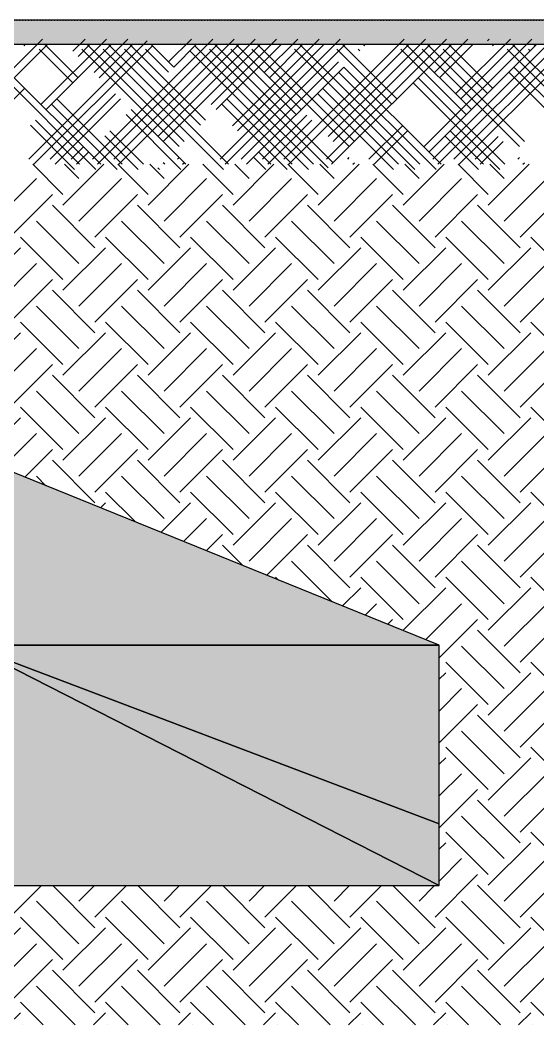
# Model space of a CAD drawing. Extents: x 37185 to 43130, y -8131 to -3926.
# Drawn here: x 39650.2 to 39722, y -7779.8 to -7640.5 of the extents above; entities that cross this region are included whole.
import ezdxf

# ---------------------------------------------------------------- set-up
doc = ezdxf.new("R2010")
doc.units = 0
doc.header["$MEASUREMENT"] = 0
doc.linetypes.add('ESTILO_TQS_0002', pattern=[0.4, 0.1, -0.3])
for name, color, linetype in [('36', 253, 'CONTINUOUS'), ('47', 15, 'CONTINUOUS'), ('52', 3, 'CONTINUOUS'), ('67', 7, 'CONTINUOUS'), ('96', 252, 'CONTINUOUS')]:
    doc.layers.add(name, color=color, linetype=linetype)

msp = doc.modelspace()

# ---------------------------------------------------------------- linework, layer by layer
at = {"layer": '36', "linetype": 'Continuous'}
for p, q in [((39636.69, -7659.79), (39653.35, -7643.13)), ((39651.42, -7659.79), (39667.85, -7643.36)), ((39653.12, -7652.2), (39662.19, -7643.13)), ((39657.54, -7644.83), (39659.25, -7643.13)), ((39660.26, -7659.79), (39676.92, -7643.13)), ((39660.49, -7647.78), (39665.14, -7643.13)), ((39663.21, -7659.79), (39679.87, -7643.13)), ((39669.33, -7656.62), (39682.82, -7643.13)), ((39670.8, -7646.31), (39673.98, -7643.13)), ((39676.69, -7652.2), (39685.76, -7643.13)), ((39677.94, -7659.79), (39694.6, -7643.13)), ((39679.64, -7655.15), (39691.66, -7643.13)), ((39684.06, -7647.78), (39688.71, -7643.13)), ((39686.78, -7659.79), (39703.44, -7643.13)), ((39692.67, -7659.79), (39709.33, -7643.13)), ((39692.9, -7656.62), (39706.39, -7643.13)), ((39706.16, -7658.09), (39721.12, -7643.13)), ((39707.4, -7659.79), (39724.06, -7643.13)), ((39707.63, -7647.78), (39712.28, -7643.13)), ((39710.35, -7659.79), (39727.01, -7643.13)), ((39710.58, -7650.73), (39718.17, -7643.13)), ((39715, -7643.36), (39715.23, -7643.13)), ((39637.4, -7660.5), (39654.06, -7643.84)), ((39650.88, -7644.07), (39650.65, -7643.84)), ((39652.13, -7660.5), (39668.56, -7644.07)), ((39657.54, -7649.19), (39652.89, -7644.54)), ((39658.25, -7648.49), (39653.6, -7643.84)), ((39653.83, -7652.91), (39662.9, -7643.84)), ((39658.25, -7645.54), (39659.95, -7643.84)), ((39672.27, -7658.03), (39658.79, -7644.54)), ((39672.98, -7657.33), (39659.49, -7643.84)), ((39660.97, -7660.5), (39677.63, -7643.84)), ((39661.2, -7648.49), (39665.85, -7643.84)), ((39678.4, -7661.21), (39661.73, -7644.54)), ((39679.1, -7660.5), (39662.44, -7643.84)), ((39663.91, -7660.5), (39680.58, -7643.84)), ((39675.22, -7655.09), (39664.68, -7644.54)), ((39675.93, -7654.38), (39665.38, -7643.84)), ((39670.8, -7647.72), (39667.62, -7644.54)), ((39671.51, -7647.01), (39668.33, -7643.84)), ((39670.03, -7657.33), (39683.52, -7643.84)), ((39671.51, -7647.01), (39674.68, -7643.84)), ((39690.18, -7661.21), (39673.75, -7644.78)), ((39690.89, -7660.5), (39674.45, -7644.07)), ((39692.9, -7660.98), (39676.46, -7644.54)), ((39693.61, -7660.27), (39677.17, -7643.84)), ((39677.4, -7652.91), (39686.47, -7643.84)), ((39678.64, -7660.5), (39695.31, -7643.84)), ((39688.48, -7653.61), (39679.41, -7644.54)), ((39689.19, -7652.91), (39680.12, -7643.84)), ((39680.35, -7655.85), (39692.36, -7643.84)), ((39695.84, -7658.03), (39682.36, -7644.54)), ((39696.55, -7657.33), (39683.06, -7643.84)), ((39684.77, -7648.49), (39689.42, -7643.84)), ((39687.48, -7660.5), (39704.15, -7643.84)), ((39704.91, -7661.21), (39688.25, -7644.54)), ((39705.62, -7660.5), (39688.96, -7643.84)), ((39693.38, -7660.5), (39710.04, -7643.84)), ((39693.61, -7657.33), (39707.09, -7643.84)), ((39701.74, -7652.14), (39694.14, -7644.54)), ((39702.44, -7651.43), (39694.85, -7643.84)), ((39697.32, -7644.78), (39697.09, -7644.54)), ((39698.02, -7644.07), (39697.79, -7643.84)), ((39712.05, -7653.61), (39702.98, -7644.54)), ((39712.76, -7652.91), (39703.69, -7643.84)), ((39719.41, -7658.03), (39705.93, -7644.54)), ((39720.12, -7657.33), (39706.63, -7643.84)), ((39706.86, -7658.8), (39721.83, -7643.84)), ((39708.11, -7660.5), (39724.77, -7643.84)), ((39708.34, -7648.49), (39712.99, -7643.84)), ((39715, -7650.67), (39708.87, -7644.54)), ((39715.7, -7649.96), (39709.58, -7643.84)), ((39711.05, -7660.5), (39727.72, -7643.84)), ((39711.28, -7651.43), (39718.88, -7643.84)), ((39715.7, -7644.07), (39715.93, -7643.84)), ((39734.37, -7661.21), (39717.71, -7644.54)), ((39735.08, -7660.5), (39718.42, -7643.84)), ((39720.89, -7644.78), (39720.66, -7644.54)), ((39721.59, -7644.07), (39721.36, -7643.84)), ((39680.88, -7659.79), (39694.37, -7646.31)), ((39660.72, -7661.21), (39647.23, -7647.72)), ((39661.42, -7660.5), (39647.94, -7647.01)), ((39681.59, -7660.5), (39695.08, -7647.01)), ((39707.86, -7661.21), (39694.37, -7647.72)), ((39708.57, -7660.5), (39695.08, -7647.01)), ((39731.43, -7661.21), (39717.94, -7647.72)), ((39732.14, -7660.5), (39718.65, -7647.01)), ((39717.4, -7660.5), (39705.39, -7648.49)), ((39640.34, -7660.5), (39650.88, -7649.96)), ((39702.67, -7660.5), (39692.13, -7649.96)), ((39716.7, -7661.21), (39704.68, -7649.19)), ((39654.37, -7659.79), (39663.44, -7650.73)), ((39655.07, -7660.5), (39664.14, -7651.43)), ((39664.37, -7660.5), (39655.3, -7651.43)), ((39687.94, -7660.5), (39678.87, -7651.43)), ((39701.97, -7661.21), (39691.42, -7650.67)), ((39663.66, -7661.21), (39654.6, -7652.14)), ((39673.21, -7660.5), (39665.62, -7652.91)), ((39687.23, -7661.21), (39678.17, -7652.14)), ((39658.48, -7660.5), (39652.36, -7654.38)), ((39672.5, -7661.21), (39664.91, -7653.61)), ((39683.83, -7659.79), (39689.95, -7653.67)), ((39684.54, -7660.5), (39690.66, -7654.38)), ((39657.77, -7661.21), (39651.65, -7655.09)), ((39667.32, -7660.5), (39662.67, -7655.85)), ((39698.56, -7659.79), (39703.21, -7655.15)), ((39699.27, -7660.5), (39703.92, -7655.85)), ((39714.46, -7660.5), (39709.81, -7655.85)), ((39666.61, -7661.21), (39661.96, -7656.56)), ((39713.75, -7661.21), (39709.1, -7656.56)), ((39713.29, -7659.79), (39716.47, -7656.62)), ((39714, -7660.5), (39717.18, -7657.33)), ((39657.31, -7659.79), (39659.02, -7658.09)), ((39658.02, -7660.5), (39659.72, -7658.8)), ((39684.99, -7660.5), (39683.29, -7658.8)), ((39670.26, -7660.5), (39670.03, -7660.27)), ((39672.05, -7659.79), (39672.27, -7659.57)), ((39672.75, -7660.5), (39672.98, -7660.27)), ((39684.29, -7661.21), (39682.59, -7659.51)), ((39695.62, -7659.79), (39695.84, -7659.57)), ((39696.32, -7660.5), (39696.55, -7660.27)), ((39719.19, -7659.79), (39719.41, -7659.57)), ((39719.89, -7660.5), (39720.12, -7660.27)), ((39652.59, -7660.5), (39652.59, -7660.5)), ((39652.59, -7660.5), (39652.59, -7660.5)), ((39655.53, -7660.5), (39655.53, -7660.5)), ((39655.53, -7660.5), (39655.53, -7660.5)), ((39666.86, -7660.5), (39666.86, -7660.5)), ((39666.86, -7660.5), (39666.86, -7660.5)), ((39669.56, -7661.21), (39669.33, -7660.98)), ((39669.81, -7660.5), (39669.81, -7660.5)), ((39669.81, -7660.5), (39669.81, -7660.5)), ((39675.7, -7660.5), (39675.7, -7660.5)), ((39675.7, -7660.5), (39675.7, -7660.5)), ((39676.16, -7660.5), (39676.16, -7660.5)), ((39676.16, -7660.5), (39676.16, -7660.5)), ((39682.05, -7660.5), (39682.05, -7660.5)), ((39682.05, -7660.5), (39682.05, -7660.5)), ((39690.43, -7660.5), (39690.43, -7660.5)), ((39690.43, -7660.5), (39690.43, -7660.5)), ((39693.83, -7660.5), (39693.83, -7660.5)), ((39693.83, -7660.5), (39693.83, -7660.5)), ((39696.78, -7660.5), (39696.78, -7660.5)), ((39696.78, -7660.5), (39696.78, -7660.5)), ((39699.73, -7660.5), (39699.73, -7660.5)), ((39699.73, -7660.5), (39699.73, -7660.5)), ((39702.22, -7660.5), (39702.22, -7660.5)), ((39702.22, -7660.5), (39702.22, -7660.5)), ((39705.16, -7660.5), (39705.16, -7660.5)), ((39705.16, -7660.5), (39705.16, -7660.5)), ((39711.51, -7660.5), (39711.51, -7660.5)), ((39711.51, -7660.5), (39711.51, -7660.5)), ((39716.95, -7660.5), (39716.95, -7660.5)), ((39716.95, -7660.5), (39716.95, -7660.5)), ((39720.35, -7660.5), (39720.35, -7660.5)), ((39720.35, -7660.5), (39720.35, -7660.5))]:
    msp.add_line(p, q, dxfattribs=at)
at = {"layer": '47', "linetype": 'Continuous'}
for p, q in [((39656.17, -7664.69), (39651.98, -7660.5)), ((39656.17, -7666.17), (39661.83, -7660.5)), ((39658.38, -7662.48), (39656.4, -7660.5)), ((39667.96, -7664.69), (39663.77, -7660.5)), ((39667.96, -7666.17), (39673.62, -7660.5)), ((39670.17, -7662.48), (39668.19, -7660.5)), ((39679.74, -7664.69), (39675.55, -7660.5)), ((39679.74, -7666.17), (39685.4, -7660.5)), ((39681.95, -7662.48), (39679.97, -7660.5)), ((39691.53, -7664.69), (39687.34, -7660.5)), ((39691.53, -7666.17), (39697.19, -7660.5)), ((39693.74, -7662.48), (39691.76, -7660.5)), ((39703.31, -7664.69), (39699.12, -7660.5)), ((39703.31, -7666.17), (39708.97, -7660.5)), ((39705.52, -7662.48), (39703.54, -7660.5)), ((39715.1, -7664.69), (39710.91, -7660.5)), ((39715.1, -7666.17), (39720.76, -7660.5)), ((39717.31, -7662.48), (39715.33, -7660.5)), ((39646.59, -7668.37), (39652.49, -7662.48)), ((39658.38, -7668.37), (39664.27, -7662.48)), ((39670.17, -7668.37), (39676.06, -7662.48)), ((39681.95, -7668.37), (39687.84, -7662.48)), ((39693.74, -7668.37), (39699.63, -7662.48)), ((39705.52, -7668.37), (39711.41, -7662.48)), ((39717.31, -7668.37), (39723.2, -7662.48)), ((39648.8, -7670.58), (39654.7, -7664.69)), ((39660.59, -7670.58), (39666.48, -7664.69)), ((39672.37, -7670.58), (39678.27, -7664.69)), ((39684.16, -7670.58), (39690.05, -7664.69)), ((39695.94, -7670.58), (39701.84, -7664.69)), ((39707.73, -7670.58), (39713.62, -7664.69)), ((39719.52, -7670.58), (39725.41, -7664.69)), ((39660.59, -7672.06), (39654.7, -7666.17)), ((39672.37, -7672.06), (39666.48, -7666.17)), ((39684.16, -7672.06), (39678.27, -7666.17)), ((39695.94, -7672.06), (39690.05, -7666.17)), ((39707.73, -7672.06), (39701.84, -7666.17)), ((39719.52, -7672.06), (39713.62, -7666.17)), ((39658.38, -7674.27), (39652.49, -7668.37)), ((39670.17, -7674.27), (39664.27, -7668.37)), ((39681.95, -7674.27), (39676.06, -7668.37)), ((39693.74, -7674.27), (39687.84, -7668.37)), ((39705.52, -7674.27), (39699.63, -7668.37)), ((39717.31, -7674.27), (39711.41, -7668.37)), ((39656.17, -7676.48), (39650.28, -7670.58)), ((39667.96, -7676.48), (39662.06, -7670.58)), ((39679.74, -7676.48), (39673.85, -7670.58)), ((39691.53, -7676.48), (39685.63, -7670.58)), ((39703.31, -7676.48), (39697.42, -7670.58)), ((39715.1, -7676.48), (39709.2, -7670.58)), ((39726.88, -7676.48), (39720.99, -7670.58)), ((39644.39, -7677.95), (39650.28, -7672.06)), ((39656.17, -7677.95), (39662.06, -7672.06)), ((39667.96, -7677.95), (39673.85, -7672.06)), ((39679.74, -7677.95), (39685.63, -7672.06)), ((39691.53, -7677.95), (39697.42, -7672.06)), ((39703.31, -7677.95), (39709.2, -7672.06)), ((39715.1, -7677.95), (39720.99, -7672.06)), ((39646.59, -7680.16), (39652.49, -7674.27)), ((39658.38, -7680.16), (39664.27, -7674.27)), ((39670.17, -7680.16), (39676.06, -7674.27)), ((39681.95, -7680.16), (39687.84, -7674.27)), ((39693.74, -7680.16), (39699.63, -7674.27)), ((39705.52, -7680.16), (39711.41, -7674.27)), ((39717.31, -7680.16), (39723.2, -7674.27)), ((39648.8, -7682.37), (39654.7, -7676.48)), ((39660.59, -7682.37), (39666.48, -7676.48)), ((39672.37, -7682.37), (39678.27, -7676.48)), ((39684.16, -7682.37), (39690.05, -7676.48)), ((39695.94, -7682.37), (39701.84, -7676.48)), ((39707.73, -7682.37), (39713.62, -7676.48)), ((39719.52, -7682.37), (39725.41, -7676.48)), ((39660.59, -7683.84), (39654.7, -7677.95)), ((39672.37, -7683.84), (39666.48, -7677.95)), ((39684.16, -7683.84), (39678.27, -7677.95)), ((39695.94, -7683.84), (39690.05, -7677.95)), ((39707.73, -7683.84), (39701.84, -7677.95)), ((39719.52, -7683.84), (39713.62, -7677.95)), ((39658.38, -7686.05), (39652.49, -7680.16)), ((39670.17, -7686.05), (39664.27, -7680.16)), ((39681.95, -7686.05), (39676.06, -7680.16)), ((39693.74, -7686.05), (39687.84, -7680.16)), ((39705.52, -7686.05), (39699.63, -7680.16)), ((39717.31, -7686.05), (39711.41, -7680.16)), ((39656.17, -7688.26), (39650.28, -7682.37)), ((39667.96, -7688.26), (39662.06, -7682.37)), ((39679.74, -7688.26), (39673.85, -7682.37)), ((39691.53, -7688.26), (39685.63, -7682.37)), ((39703.31, -7688.26), (39697.42, -7682.37)), ((39715.1, -7688.26), (39709.2, -7682.37)), ((39726.88, -7688.26), (39720.99, -7682.37)), ((39644.39, -7689.74), (39650.28, -7683.84)), ((39656.17, -7689.74), (39662.06, -7683.84)), ((39667.96, -7689.74), (39673.85, -7683.84)), ((39679.74, -7689.74), (39685.63, -7683.84)), ((39691.53, -7689.74), (39697.42, -7683.84)), ((39703.31, -7689.74), (39709.2, -7683.84)), ((39715.1, -7689.74), (39720.99, -7683.84)), ((39646.59, -7691.94), (39652.49, -7686.05)), ((39658.38, -7691.94), (39664.27, -7686.05)), ((39670.17, -7691.94), (39676.06, -7686.05)), ((39681.95, -7691.94), (39687.84, -7686.05)), ((39693.74, -7691.94), (39699.63, -7686.05)), ((39705.52, -7691.94), (39711.41, -7686.05)), ((39717.31, -7691.94), (39723.2, -7686.05)), ((39648.8, -7694.15), (39654.7, -7688.26)), ((39660.59, -7694.15), (39666.48, -7688.26)), ((39672.37, -7694.15), (39678.27, -7688.26)), ((39684.16, -7694.15), (39690.05, -7688.26)), ((39695.94, -7694.15), (39701.84, -7688.26)), ((39707.73, -7694.15), (39713.62, -7688.26)), ((39719.52, -7694.15), (39725.41, -7688.26)), ((39660.59, -7695.63), (39654.7, -7689.74)), ((39672.37, -7695.63), (39666.48, -7689.74)), ((39684.16, -7695.63), (39678.27, -7689.74)), ((39695.94, -7695.63), (39690.05, -7689.74)), ((39707.73, -7695.63), (39701.84, -7689.74)), ((39719.52, -7695.63), (39713.62, -7689.74)), ((39658.38, -7697.84), (39652.49, -7691.94)), ((39670.17, -7697.84), (39664.27, -7691.94)), ((39681.95, -7697.84), (39676.06, -7691.94)), ((39693.74, -7697.84), (39687.84, -7691.94)), ((39705.52, -7697.84), (39699.63, -7691.94)), ((39717.31, -7697.84), (39711.41, -7691.94)), ((39656.17, -7700.05), (39650.28, -7694.15)), ((39667.96, -7700.05), (39662.06, -7694.15)), ((39679.74, -7700.05), (39673.85, -7694.15)), ((39691.53, -7700.05), (39685.63, -7694.15)), ((39703.31, -7700.05), (39697.42, -7694.15)), ((39715.1, -7700.05), (39709.2, -7694.15)), ((39726.88, -7700.05), (39720.99, -7694.15)), ((39644.59, -7701.31), (39650.28, -7695.63)), ((39656.17, -7701.52), (39662.06, -7695.63)), ((39667.96, -7701.52), (39673.85, -7695.63)), ((39679.74, -7701.52), (39685.63, -7695.63)), ((39691.53, -7701.52), (39697.42, -7695.63)), ((39703.31, -7701.52), (39709.2, -7695.63)), ((39715.1, -7701.52), (39720.99, -7695.63)), ((39647.74, -7702.59), (39652.49, -7697.84)), ((39658.38, -7703.73), (39664.27, -7697.84)), ((39670.17, -7703.73), (39676.06, -7697.84)), ((39681.95, -7703.73), (39687.84, -7697.84)), ((39693.74, -7703.73), (39699.63, -7697.84)), ((39705.52, -7703.73), (39711.41, -7697.84)), ((39717.31, -7703.73), (39723.2, -7697.84)), ((39650.88, -7703.86), (39654.7, -7700.05)), ((39660.59, -7705.94), (39666.48, -7700.05)), ((39672.37, -7705.94), (39678.27, -7700.05)), ((39684.16, -7705.94), (39690.05, -7700.05)), ((39695.94, -7705.94), (39701.84, -7700.05)), ((39707.73, -7705.94), (39713.62, -7700.05)), ((39719.52, -7705.94), (39725.41, -7700.05)), ((39660.59, -7707.41), (39654.7, -7701.52)), ((39672.37, -7707.41), (39666.48, -7701.52)), ((39684.16, -7707.41), (39678.27, -7701.52)), ((39695.94, -7707.41), (39690.05, -7701.52)), ((39707.73, -7707.41), (39701.84, -7701.52)), ((39719.52, -7707.41), (39713.62, -7701.52)), ((39653.81, -7705.05), (39652.49, -7703.73)), ((39652.98, -7704.71), (39652.98, -7704.71)), ((39670.17, -7709.62), (39664.27, -7703.73)), ((39681.95, -7709.62), (39676.06, -7703.73)), ((39693.74, -7709.62), (39687.84, -7703.73)), ((39705.52, -7709.62), (39699.63, -7703.73)), ((39717.31, -7709.62), (39711.41, -7703.73)), ((39656.12, -7705.99), (39656.12, -7705.99)), ((39666.2, -7710.08), (39662.06, -7705.94)), ((39679.74, -7711.83), (39673.85, -7705.94)), ((39691.53, -7711.83), (39685.63, -7705.94)), ((39703.31, -7711.83), (39697.42, -7705.94)), ((39715.1, -7711.83), (39709.2, -7705.94)), ((39726.88, -7711.83), (39720.99, -7705.94)), ((39659.27, -7707.26), (39659.27, -7707.26)), ((39661.36, -7708.11), (39662.06, -7707.41)), ((39669.74, -7711.52), (39673.85, -7707.41)), ((39679.74, -7713.31), (39685.63, -7707.41)), ((39691.53, -7713.31), (39697.42, -7707.41)), ((39703.31, -7713.31), (39709.2, -7707.41)), ((39715.1, -7713.31), (39720.99, -7707.41)), ((39661.24, -7708.07), (39661.24, -7708.07)), ((39664.5, -7709.39), (39664.5, -7709.39)), ((39672.89, -7712.79), (39676.06, -7709.62)), ((39681.95, -7715.52), (39687.84, -7709.62)), ((39693.74, -7715.52), (39699.63, -7709.62)), ((39705.52, -7715.52), (39711.41, -7709.62)), ((39717.31, -7715.52), (39723.2, -7709.62)), ((39667.65, -7710.67), (39667.65, -7710.67)), ((39676.03, -7714.07), (39678.27, -7711.83)), ((39684.42, -7717.47), (39690.05, -7711.83)), ((39695.94, -7717.72), (39701.84, -7711.83)), ((39707.73, -7717.72), (39713.62, -7711.83)), ((39719.52, -7717.72), (39725.41, -7711.83)), ((39673.64, -7713.1), (39673.64, -7713.1)), ((39681.08, -7716.12), (39678.27, -7713.31)), ((39695.94, -7719.2), (39690.05, -7713.31)), ((39707.73, -7719.2), (39701.84, -7713.31)), ((39719.52, -7719.2), (39713.62, -7713.31)), ((39678.13, -7714.92), (39678.13, -7714.92)), ((39693.47, -7721.15), (39687.84, -7715.52)), ((39705.52, -7721.41), (39699.63, -7715.52)), ((39717.31, -7721.41), (39711.41, -7715.52)), ((39681.27, -7716.19), (39681.27, -7716.19)), ((39686.04, -7718.13), (39685.63, -7717.72)), ((39686.51, -7718.32), (39686.51, -7718.32)), ((39703.31, -7723.62), (39697.42, -7717.72)), ((39715.1, -7723.62), (39709.2, -7717.72)), ((39726.88, -7723.62), (39720.99, -7717.72)), ((39689.65, -7719.6), (39689.65, -7719.6)), ((39694.89, -7721.72), (39697.42, -7719.2)), ((39703.31, -7725.09), (39709.2, -7719.2)), ((39715.1, -7725.09), (39720.99, -7719.2)), ((39692.8, -7720.87), (39692.8, -7720.87)), ((39698.04, -7723), (39699.63, -7721.41)), ((39706.42, -7726.4), (39711.41, -7721.41)), ((39717.31, -7727.3), (39723.2, -7721.41)), ((39700.91, -7724.16), (39700.91, -7724.16)), ((39701.18, -7724.27), (39701.84, -7723.62)), ((39708.32, -7728.92), (39713.62, -7723.62)), ((39719.52, -7729.51), (39725.41, -7723.62)), ((39703.28, -7725.12), (39703.28, -7725.12)), ((39719.52, -7730.98), (39713.62, -7725.09)), ((39705.87, -7726.18), (39705.87, -7726.18)), ((39717.31, -7733.19), (39711.41, -7727.3)), ((39715.1, -7735.4), (39709.2, -7729.51)), ((39726.88, -7735.4), (39720.99, -7729.51)), ((39708.32, -7731.87), (39709.2, -7730.98)), ((39715.1, -7736.88), (39720.99, -7730.98)), ((39708.32, -7736.29), (39711.41, -7733.19)), ((39717.31, -7739.09), (39723.2, -7733.19)), ((39708.32, -7740.71), (39713.62, -7735.4)), ((39719.52, -7741.3), (39725.41, -7735.4)), ((39719.52, -7742.77), (39713.62, -7736.88)), ((39717.31, -7744.98), (39711.41, -7739.09)), ((39715.1, -7747.19), (39709.2, -7741.3)), ((39726.88, -7747.19), (39720.99, -7741.3)), ((39708.32, -7743.65), (39709.2, -7742.77)), ((39715.1, -7748.66), (39720.99, -7742.77)), ((39708.32, -7748.07), (39711.41, -7744.98)), ((39717.31, -7750.87), (39723.2, -7744.98)), ((39708.32, -7752.49), (39713.62, -7747.19)), ((39719.52, -7753.08), (39725.41, -7747.19)), ((39719.52, -7754.55), (39713.62, -7748.66)), ((39717.31, -7756.76), (39711.41, -7750.87)), ((39715.1, -7758.97), (39709.2, -7753.08)), ((39726.88, -7758.97), (39720.99, -7753.08)), ((39708.32, -7755.44), (39709.2, -7754.55)), ((39715.1, -7760.45), (39720.99, -7754.55)), ((39708.32, -7759.86), (39711.41, -7756.76)), ((39717.31, -7762.66), (39723.2, -7756.76)), ((39707.73, -7764.87), (39713.62, -7758.97)), ((39719.52, -7764.87), (39725.41, -7758.97)), ((39648.8, -7764.87), (39653.17, -7760.5)), ((39660.59, -7766.34), (39654.75, -7760.5)), ((39658.38, -7762.66), (39660.53, -7760.5)), ((39660.59, -7764.87), (39664.95, -7760.5)), ((39672.37, -7766.34), (39666.54, -7760.5)), ((39670.17, -7762.66), (39672.32, -7760.5)), ((39672.37, -7764.87), (39676.74, -7760.5)), ((39684.16, -7766.34), (39678.32, -7760.5)), ((39681.95, -7762.66), (39684.1, -7760.5)), ((39684.16, -7764.87), (39688.52, -7760.5)), ((39695.94, -7766.34), (39690.11, -7760.5)), ((39693.74, -7762.66), (39695.89, -7760.5)), ((39695.94, -7764.87), (39700.31, -7760.5)), ((39707.73, -7766.34), (39701.89, -7760.5)), ((39705.52, -7762.66), (39707.67, -7760.5)), ((39719.52, -7766.34), (39713.62, -7760.45)), ((39658.38, -7768.55), (39652.49, -7762.66)), ((39670.17, -7768.55), (39664.27, -7762.66)), ((39681.95, -7768.55), (39676.06, -7762.66)), ((39693.74, -7768.55), (39687.84, -7762.66)), ((39705.52, -7768.55), (39699.63, -7762.66)), ((39717.31, -7768.55), (39711.41, -7762.66)), ((39656.17, -7770.76), (39650.28, -7764.87)), ((39667.96, -7770.76), (39662.06, -7764.87)), ((39679.74, -7770.76), (39673.85, -7764.87)), ((39691.53, -7770.76), (39685.63, -7764.87)), ((39703.31, -7770.76), (39697.42, -7764.87)), ((39715.1, -7770.76), (39709.2, -7764.87)), ((39726.88, -7770.76), (39720.99, -7764.87)), ((39644.39, -7772.23), (39650.28, -7766.34)), ((39656.17, -7772.23), (39662.06, -7766.34)), ((39667.96, -7772.23), (39673.85, -7766.34)), ((39679.74, -7772.23), (39685.63, -7766.34)), ((39691.53, -7772.23), (39697.42, -7766.34)), ((39703.31, -7772.23), (39709.2, -7766.34)), ((39715.1, -7772.23), (39720.99, -7766.34)), ((39646.59, -7774.44), (39652.49, -7768.55)), ((39658.38, -7774.44), (39664.27, -7768.55)), ((39670.17, -7774.44), (39676.06, -7768.55)), ((39681.95, -7774.44), (39687.84, -7768.55)), ((39693.74, -7774.44), (39699.63, -7768.55)), ((39705.52, -7774.44), (39711.41, -7768.55)), ((39717.31, -7774.44), (39723.2, -7768.55)), ((39648.8, -7776.65), (39654.7, -7770.76)), ((39660.59, -7776.65), (39666.48, -7770.76)), ((39672.37, -7776.65), (39678.27, -7770.76)), ((39684.16, -7776.65), (39690.05, -7770.76)), ((39695.94, -7776.65), (39701.84, -7770.76)), ((39707.73, -7776.65), (39713.62, -7770.76)), ((39719.52, -7776.65), (39725.41, -7770.76)), ((39660.59, -7778.12), (39654.7, -7772.23)), ((39672.37, -7778.12), (39666.48, -7772.23)), ((39684.16, -7778.12), (39678.27, -7772.23)), ((39695.94, -7778.12), (39690.05, -7772.23)), ((39707.73, -7778.12), (39701.84, -7772.23)), ((39719.52, -7778.12), (39713.62, -7772.23)), ((39657.85, -7779.81), (39652.49, -7774.44)), ((39669.64, -7779.81), (39664.27, -7774.44)), ((39681.42, -7779.81), (39676.06, -7774.44)), ((39693.21, -7779.81), (39687.84, -7774.44)), ((39705, -7779.81), (39699.63, -7774.44)), ((39716.78, -7779.81), (39711.41, -7774.44)), ((39653.44, -7779.81), (39650.28, -7776.65)), ((39665.22, -7779.81), (39662.06, -7776.65)), ((39677.01, -7779.81), (39673.85, -7776.65)), ((39688.79, -7779.81), (39685.63, -7776.65)), ((39700.58, -7779.81), (39697.42, -7776.65)), ((39712.36, -7779.81), (39709.2, -7776.65)), ((39724.15, -7779.81), (39720.99, -7776.65)), ((39648.59, -7779.81), (39650.28, -7778.12)), ((39660.38, -7779.81), (39662.06, -7778.12)), ((39672.16, -7779.81), (39673.85, -7778.12)), ((39683.95, -7779.81), (39685.63, -7778.12)), ((39695.73, -7779.81), (39697.42, -7778.12)), ((39707.52, -7779.81), (39709.2, -7778.12)), ((39719.3, -7779.81), (39720.99, -7778.12)), ((39650.49, -7779.81), (39650.49, -7779.81)), ((39653.01, -7779.81), (39653.01, -7779.81)), ((39657.43, -7779.81), (39657.43, -7779.81)), ((39662.27, -7779.81), (39662.27, -7779.81)), ((39664.8, -7779.81), (39664.8, -7779.81)), ((39669.22, -7779.81), (39669.22, -7779.81)), ((39674.06, -7779.81), (39674.06, -7779.81)), ((39676.58, -7779.81), (39676.58, -7779.81)), ((39681, -7779.81), (39681, -7779.81)), ((39685.84, -7779.81), (39685.84, -7779.81)), ((39688.37, -7779.81), (39688.37, -7779.81)), ((39692.79, -7779.81), (39692.79, -7779.81)), ((39697.63, -7779.81), (39697.63, -7779.81)), ((39700.15, -7779.81), (39700.15, -7779.81)), ((39704.57, -7779.81), (39704.57, -7779.81)), ((39709.41, -7779.81), (39709.41, -7779.81)), ((39711.94, -7779.81), (39711.94, -7779.81)), ((39716.36, -7779.81), (39716.36, -7779.81)), ((39721.2, -7779.81), (39721.2, -7779.81))]:
    msp.add_line(p, q, dxfattribs=at)
at = {"layer": '52', "linetype": 'Continuous'}
for points in [[(39708.32, -7727.17), (39594.53, -7680.99), (39593.32, -7680.5)], [(39708.32, -7760.5), (39708.32, -7751.91), (39708.32, -7727.17)], [(39454.99, -7760.5), (39642.99, -7760.5), (39708.32, -7760.5)]]:
    msp.add_lwpolyline(points, dxfattribs=at)
at = {"layer": '67', "linetype": 'ESTILO_TQS_0002'}
msp.add_line((38396.54, -7640.5), (40376.85, -7640.5), dxfattribs=at)
at = {"layer": '96', "linetype": 'Continuous'}
for points in [[(38596.32, -7640.5), (38596.32, -7643.84), (40156.32, -7643.84), (40156.32, -7640.5), (38596.32, -7640.5)], [(39642.99, -7727.17), (39708.32, -7727.17), (39594.53, -7680.99), (39642.99, -7727.17)], [(39642.99, -7727.17), (39642.99, -7760.5), (39708.32, -7760.5), (39642.99, -7727.17)], [(39642.99, -7727.17), (39708.32, -7760.5), (39708.32, -7751.91), (39642.99, -7727.17)], [(39642.99, -7727.17), (39708.32, -7751.91), (39708.32, -7727.17), (39642.99, -7727.17)]]:
    msp.add_lwpolyline(points, dxfattribs=at)
for points in [[(38596.32, -7640.5), (38596.32, -7643.84), (40156.32, -7643.84)], [(38596.32, -7640.5), (40156.32, -7643.84), (40156.32, -7640.5)], [(38596.32, -7640.5), (40156.32, -7640.5), (38596.32, -7640.5)], [(39642.99, -7727.17), (39708.32, -7727.17), (39594.53, -7680.99)], [(39642.99, -7727.17), (39642.99, -7760.5), (39708.32, -7760.5)], [(39642.99, -7727.17), (39708.32, -7760.5), (39642.99, -7727.17)], [(39642.99, -7727.17), (39708.32, -7760.5), (39708.32, -7751.91)], [(39642.99, -7727.17), (39708.32, -7751.91), (39642.99, -7727.17)], [(39642.99, -7727.17), (39708.32, -7751.91), (39708.32, -7727.17)], [(39642.99, -7727.17), (39708.32, -7727.17), (39642.99, -7727.17)]]:
    msp.add_solid(points, dxfattribs=at)

doc.saveas('drawing.dxf')
